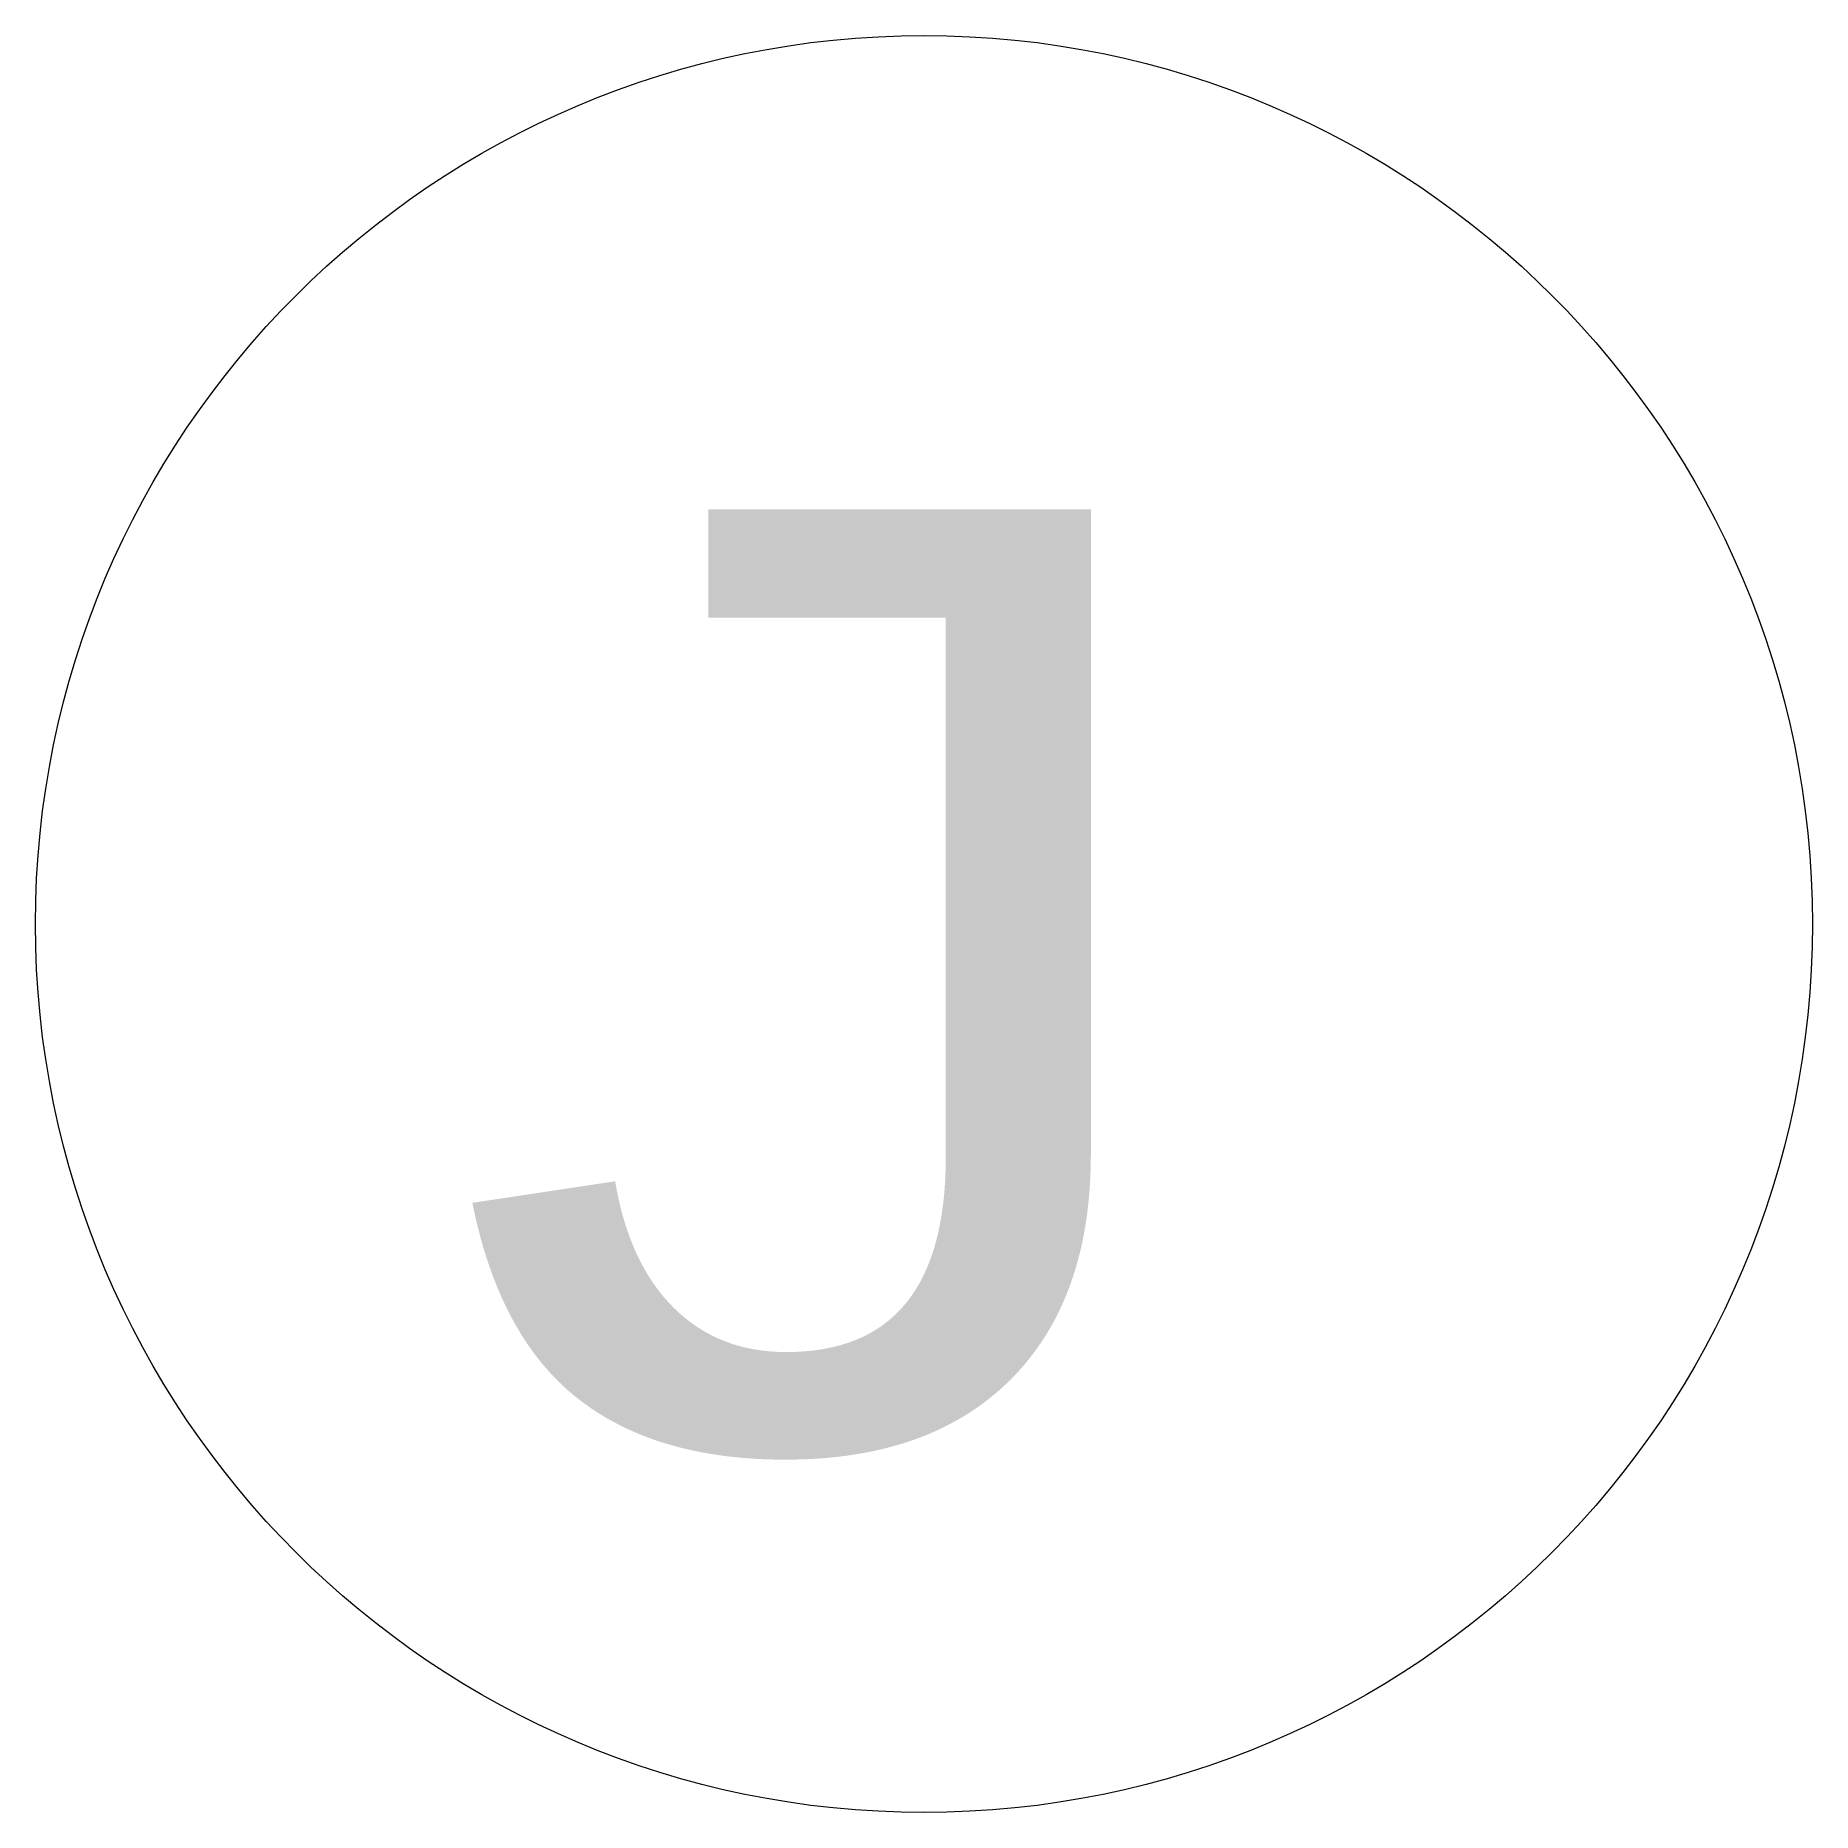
# Model space of a CAD drawing. Header units: inches. Extents: x 157.87 to 161.66, y -207.69 to -203.89.
import ezdxf

# ---------------------------------------------------------------- set-up
doc = ezdxf.new("R2010")
doc.units = ezdxf.units.IN
doc.header["$MEASUREMENT"] = 0
doc.layers.add('E201-Electrical-2nd-floor', color=4, linetype='Continuous', lineweight=9)
doc.styles.add('Reg', font='Courier New.ttf', dxfattribs={"height": 2})

msp = doc.modelspace()

# ---------------------------------------------------------------- linework, layer by layer
at = {"layer": 'E201-Electrical-2nd-floor'}
msp.add_circle((159.7649, -205.7882), 1.8976, dxfattribs=at)

# ---------------------------------------------------------------- texts
at = {"layer": 'E201-Electrical-2nd-floor', "lineweight": 5, "style": 'Reg'}
msp.add_text('J', height=2, dxfattribs=at).set_placement((158.5133, -206.9026))

doc.saveas('drawing.dxf')
